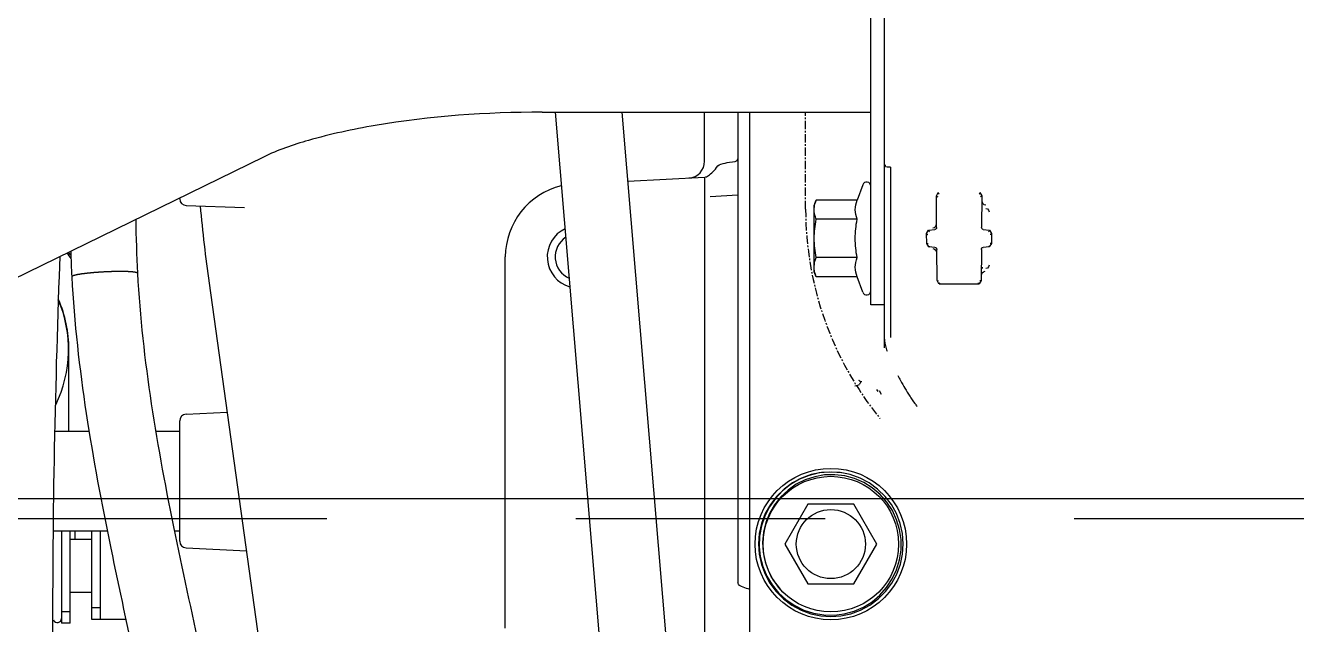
# Model space of a CAD drawing. Header units: metres. Extents: x 27859 to 32645, y 1492 to 8791.
# Drawn here: x 29818.1 to 30009.4, y 5116.4 to 5206.6 of the extents above; entities that cross this region are included whole.
import ezdxf

# ---------------------------------------------------------------- set-up
doc = ezdxf.new("R2010")
doc.units = ezdxf.units.M
doc.linetypes.add('CENTER', pattern=[2, 1.25, -0.25, 0.25, -0.25])
doc.layers.add('E-EQPT', color=190, linetype='Continuous')
doc.layers.add('E-HAT', color=253, linetype='CENTER', lineweight=15)

# ---------------------------------------------------------------- blocks, each defined once
blk = doc.blocks.new('EDG')
at = {"color": 0, "linetype": 'Continuous'}
for p, q in [((1024.59, 2339.53, 1), (1014.9, 2408.93, 1)), ((943.19, 2400.1, 1), (943.19, 2313.82, 1)), ((955.18, 2400.1, 1), (962.39, 2313.82, 1)), ((965.22, 2400.1, 1), (972.43, 2313.82, 1)), ((949.99, 2323.59, 1), (949.99, 2392.49, 1)), ((979.99, 2391.45, 1), (979.99, 2335.6, 1)), ((1042.29, 2390.12, 1), (1037.11, 2390.12, 1)), ((1040.99, 2376.82, 1), (1040.99, 2390.12, 1)), ((1042.29, 2376.82, 1), (1042.29, 2390.12, 1)), ((1045.49, 2390.72, 1), (1046.79, 2390.72, 1)), ((1045.49, 2390.72, 1), (1045.49, 2376.82, 1)), ((1046.79, 2376.82, 1), (1046.79, 2390.72, 1)), ((925.13, 2388.01, 1), (923.87, 2387.08, 1)), ((926.09, 2388.3, 1), (924.78, 2387.49, 1)), ((926.51, 2388.76, 1), (925.13, 2388.01, 1)), ((927.5, 2388.92, 1), (926.09, 2388.3, 1)), ((927.98, 2389.3, 1), (926.51, 2388.76, 1)), ((928.98, 2389.32, 1), (927.5, 2388.92, 1)), ((929.51, 2389.62, 1), (927.98, 2389.3, 1)), ((930.51, 2389.51, 1), (928.98, 2389.32, 1)), ((930.99, 2389.72, 1), (929.51, 2389.62, 1)), ((932.05, 2389.48, 1), (930.51, 2389.51, 1)), ((932.48, 2389.62, 1), (930.99, 2389.72, 1)), ((933.58, 2389.23, 1), (932.05, 2389.48, 1)), ((934.01, 2389.3, 1), (932.48, 2389.62, 1)), ((935.05, 2388.75, 1), (933.58, 2389.23, 1)), ((935.48, 2388.76, 1), (934.01, 2389.3, 1)), ((936.43, 2388.08, 1), (935.05, 2388.75, 1)), ((936.85, 2388.01, 1), (935.48, 2388.76, 1)), ((937.71, 2387.21, 1), (936.43, 2388.08, 1)), ((938.11, 2387.08, 1), (936.85, 2388.01, 1)), ((1040.99, 2388.42, 1), (1042.29, 2388.42, 1)), ((1045.49, 2389.02, 1), (1046.79, 2389.02, 1)), ((923.61, 2386.5, 1), (922.59, 2385.35, 1)), ((923.87, 2387.08, 1), (922.76, 2385.96, 1)), ((924.78, 2387.49, 1), (923.61, 2386.5, 1)), ((938.85, 2386.16, 1), (937.71, 2387.21, 1)), ((939.22, 2385.97, 1), (938.11, 2387.08, 1)), ((939.83, 2384.96, 1), (938.85, 2386.16, 1)), ((940.16, 2384.72, 1), (939.22, 2385.97, 1)), ((1042.29, 2386.12, 1), (1045.49, 2386.12, 1)), ((921.82, 2384.71, 1), (921.07, 2383.33, 1)), ((921.74, 2384.06, 1), (921.1, 2382.67, 1)), ((922.59, 2385.35, 1), (921.74, 2384.06, 1)), ((922.76, 2385.96, 1), (921.82, 2384.71, 1)), ((927.53, 2384.82, 1), (924.06, 2378.82, 1)), ((934.46, 2384.82, 1), (927.53, 2384.82, 1)), ((937.92, 2378.82, 1), (934.46, 2384.82, 1)), ((938.78, 2385.42, 1), (938.6, 2385.6, 1)), ((939.67, 2384.23, 1), (938.78, 2385.42, 1)), ((940.38, 2382.91, 1), (939.67, 2384.23, 1)), ((940.63, 2383.63, 1), (939.83, 2384.96, 1)), ((940.9, 2383.34, 1), (940.16, 2384.72, 1)), ((944.99, 2313.82, 1), (944.99, 2384.64, 1)), ((921.07, 2383.33, 1), (920.53, 2381.86, 1)), ((921.1, 2382.67, 1), (920.66, 2381.2, 1)), ((940.89, 2381.51, 1), (940.38, 2382.91, 1)), ((941.22, 2382.2, 1), (940.63, 2383.63, 1)), ((941.45, 2381.88, 1), (940.9, 2383.34, 1)), ((941.61, 2380.7, 1), (941.22, 2382.2, 1)), ((920.21, 2380.33, 1), (920.11, 2378.77, 1)), ((920.53, 2381.86, 1), (920.21, 2380.33, 1)), ((920.66, 2381.2, 1), (920.43, 2379.68, 1)), ((941.2, 2380.04, 1), (940.89, 2381.51, 1)), ((941.78, 2380.35, 1), (941.45, 2381.88, 1)), ((941.77, 2379.16, 1), (941.61, 2380.7, 1)), ((941.88, 2378.79, 1), (941.78, 2380.35, 1)), ((920.11, 2378.77, 1), (920.23, 2377.22, 1)), ((920.43, 2379.68, 1), (920.43, 2378.15, 1)), ((924.06, 2378.82, 1), (927.53, 2372.82, 1)), ((934.46, 2372.82, 1), (937.92, 2378.82, 1)), ((941.15, 2377.05, 1), (941.28, 2378.55, 1)), ((941.28, 2378.55, 1), (941.2, 2380.04, 1)), ((941.72, 2377.61, 1), (941.77, 2379.16, 1)), ((941.76, 2377.23, 1), (941.88, 2378.79, 1)), ((1028.05, 2379.37, 1), (1018.96, 2379.85, 1)), ((1028.99, 2378.38, 1), (1028.99, 2360.27, 1)), ((920.23, 2377.22, 1), (920.57, 2375.7, 1)), ((920.43, 2378.15, 1), (920.65, 2376.63, 1)), ((920.65, 2376.63, 1), (921.09, 2375.16, 1)), ((940.8, 2375.59, 1), (941.15, 2377.05, 1)), ((941.42, 2375.7, 1), (941.76, 2377.23, 1)), ((941.44, 2376.08, 1), (941.72, 2377.61, 1)), ((1029.81, 2376.82, 1), (1028.99, 2376.82, 1)), ((1048.06, 2376.82, 1), (1039.91, 2376.82, 1)), ((1042.29, 2378.12, 1), (1045.49, 2378.12, 1)), ((1044.74, 2378.12, 1), (1044.74, 2376.88, 1)), ((1044.74, 2376.88, 1), (1045.49, 2376.88, 1)), ((920.57, 2375.7, 1), (921.12, 2374.24, 1)), ((921.09, 2375.16, 1), (921.73, 2373.78, 1)), ((940.24, 2374.2, 1), (940.8, 2375.59, 1)), ((940.24, 2373.22, 1), (940.94, 2374.61, 1)), ((940.86, 2374.24, 1), (941.42, 2375.7, 1)), ((940.94, 2374.61, 1), (941.44, 2376.08, 1)), ((921.12, 2374.24, 1), (921.88, 2372.88, 1)), ((921.73, 2373.78, 1), (922.57, 2372.5, 1)), ((921.88, 2372.88, 1), (922.83, 2371.64, 1)), ((927.53, 2372.82, 1), (934.46, 2372.82, 1)), ((938.54, 2371.72, 1), (939.48, 2372.89, 1)), ((939.15, 2371.64, 1), (940.1, 2372.88, 1)), ((939.34, 2371.94, 1), (940.24, 2373.22, 1)), ((939.48, 2372.89, 1), (940.24, 2374.2, 1)), ((940.1, 2372.88, 1), (940.86, 2374.24, 1)), ((922.57, 2372.5, 1), (923.58, 2371.35, 1)), ((922.83, 2371.64, 1), (923.95, 2370.55, 1)), ((923.58, 2371.35, 1), (924.75, 2370.37, 1)), ((936.2, 2369.82, 1), (937.44, 2370.69, 1)), ((937.05, 2369.84, 1), (938.27, 2370.81, 1)), ((937.44, 2370.69, 1), (938.54, 2371.72, 1)), ((938.04, 2370.54, 1), (939.15, 2371.64, 1)), ((938.27, 2370.81, 1), (939.34, 2371.94, 1)), ((923.95, 2370.55, 1), (925.21, 2369.62, 1)), ((924.75, 2370.37, 1), (926.04, 2369.57, 1)), ((925.21, 2369.62, 1), (926.6, 2368.89, 1)), ((926.04, 2369.57, 1), (927.44, 2368.96, 1)), ((926.6, 2368.89, 1), (928.07, 2368.37, 1)), ((927.44, 2368.96, 1), (928.9, 2368.56, 1)), ((933.42, 2368.68, 1), (934.85, 2369.15, 1)), ((933.93, 2368.37, 1), (935.4, 2368.89, 1)), ((934.25, 2368.48, 1), (935.7, 2369.06, 1)), ((934.85, 2369.15, 1), (936.2, 2369.82, 1)), ((935.4, 2368.89, 1), (936.78, 2369.62, 1)), ((935.7, 2369.06, 1), (937.05, 2369.84, 1)), ((936.78, 2369.62, 1), (938.04, 2370.54, 1)), ((928.07, 2368.37, 1), (929.61, 2368.06, 1)), ((928.9, 2368.56, 1), (930.41, 2368.38, 1)), ((929.37, 2368.11, 1), (930.85, 2367.98, 1)), ((929.61, 2368.06, 1), (931.17, 2367.98, 1)), ((930.41, 2368.38, 1), (931.93, 2368.42, 1)), ((930.85, 2367.98, 1), (932.4, 2368.06, 1)), ((931.17, 2367.98, 1), (932.73, 2368.12, 1)), ((931.93, 2368.42, 1), (933.42, 2368.68, 1)), ((932.4, 2368.06, 1), (933.93, 2368.37, 1)), ((932.73, 2368.12, 1), (934.25, 2368.48, 1)), ((1032.62, 2361.82, 1), (1028.99, 2361.82, 1)), ((1047.83, 2361.82, 1), (1042.65, 2361.82, 1)), ((1045.69, 2361.82, 1), (1045.69, 2349.52, 1)), ((1028.05, 2359.27, 1), (1021.88, 2358.95, 1)), ((923.71, 2355.72, 1), (923.41, 2356.24, 1)), ((926.41, 2354.29, 1), (926.42, 2354.31, 1)), ((926.41, 2354.28, 1), (926.41, 2354.29, 1)), ((926.42, 2354.31, 1), (926.43, 2354.34, 1)), ((926.43, 2354.34, 1), (926.45, 2354.38, 1)), ((926.45, 2354.38, 1), (926.47, 2354.43, 1)), ((926.47, 2354.43, 1), (926.51, 2354.51, 1)), ((926.51, 2354.51, 1), (926.58, 2354.6, 1)), ((926.58, 2354.6, 1), (926.62, 2354.65, 1)), ((926.62, 2354.65, 1), (926.65, 2354.68, 1)), ((926.65, 2354.68, 1), (926.67, 2354.71, 1)), ((926.67, 2354.71, 1), (926.69, 2354.72, 1)), ((926.69, 2354.72, 1), (926.7, 2354.74, 1)), ((1016.4, 2320.57, 1), (1084.4, 2353.8, 1)), ((921.99, 2347.33, 1), (921.99, 2347.74, 1)), ((922.99, 2240.37, 1), (922.99, 2349.26, 1)), ((921.99, 2323.29, 1), (921.99, 2347.33, 1)), ((922.99, 2321.69, 1), (922.99, 2347.33, 1)), ((922.99, 2342.82, 1), (924.99, 2342.82, 1)), ((924.99, 2342.82, 1), (924.99, 2246.82, 1)), ((926.19, 2340.92, 1), (927.04, 2338.6, 1)), ((908.27, 2338.25, 1), (908.2, 2338, 1)), ((908.34, 2334.46, 1), (908.37, 2339.15, 1)), ((908.38, 2339.15, 1), (908.67, 2339.64, 1)), ((908.38, 2339.15, 1), (908.38, 2339.15, 1)), ((908.67, 2339.64, 1), (908.68, 2339.64, 1)), ((914.71, 2339.64, 1), (908.68, 2339.64, 1)), ((914.71, 2339.64, 1), (914.71, 2339.64, 1)), ((914.72, 2339.64, 1), (915.01, 2339.15, 1)), ((915.01, 2339.15, 1), (915.05, 2334.46, 1)), ((915.01, 2339.15, 1), (915.01, 2339.15, 1)), ((927.04, 2338.6, 1), (933.21, 2338.6, 1)), ((933.21, 2338.6, 1), (933.49, 2337.82, 1)), ((1047.07, 2335.55, 1), (1047.17, 2338.52, 1)), ((907.17, 2336.85, 1), (907.24, 2337.1, 1)), ((907.24, 2337.1, 1), (907.42, 2337.28, 1)), ((907.42, 2337.28, 1), (907.67, 2337.35, 1)), ((908.02, 2337.82, 1), (907.77, 2337.75, 1)), ((908.2, 2338, 1), (908.02, 2337.82, 1)), ((908.17, 2337.35, 1), (908.17, 2337.12, 1)), ((933.49, 2337.82, 1), (933.49, 2327.82, 1)), ((908.3, 2334.32, 1), (908.25, 2334.25, 1)), ((908.33, 2334.4, 1), (908.3, 2334.32, 1)), ((908.34, 2334.46, 1), (908.33, 2334.4, 1)), ((915.06, 2334.4, 1), (915.05, 2334.46, 1)), ((915.09, 2334.32, 1), (915.06, 2334.4, 1)), ((915.14, 2334.25, 1), (915.09, 2334.32, 1)), ((915.21, 2334.6, 1), (915.14, 2334.85, 1)), ((915.38, 2334.42, 1), (915.21, 2334.6, 1)), ((915.63, 2334.35, 1), (915.38, 2334.42, 1)), ((927.04, 2335.71, 1), (933.21, 2335.71, 1)), ((906.82, 2332.09, 1), (906.83, 2333.56, 1)), ((906.83, 2333.57, 1), (907.14, 2334.08, 1)), ((906.83, 2333.57, 1), (906.83, 2333.57, 1)), ((907.14, 2334.08, 1), (908.06, 2334.16, 1)), ((907.14, 2334.08, 1), (907.14, 2334.08, 1)), ((908.1, 2334.17, 1), (908.06, 2334.16, 1)), ((908.18, 2334.2, 1), (908.1, 2334.17, 1)), ((908.25, 2334.25, 1), (908.18, 2334.2, 1)), ((915.21, 2334.2, 1), (915.14, 2334.25, 1)), ((915.28, 2334.17, 1), (915.21, 2334.2, 1)), ((915.33, 2334.16, 1), (915.28, 2334.17, 1)), ((915.33, 2334.16, 1), (916.24, 2334.08, 1)), ((916.24, 2334.08, 1), (916.24, 2334.08, 1)), ((916.25, 2334.08, 1), (916.55, 2333.57, 1)), ((916.55, 2333.57, 1), (916.55, 2333.57, 1)), ((916.56, 2333.56, 1), (916.57, 2332.09, 1)), ((906.82, 2332.09, 1), (906.82, 2332.09, 1)), ((907.11, 2331.56, 1), (906.82, 2332.08, 1)), ((907.12, 2331.55, 1), (907.11, 2331.56, 1)), ((908.04, 2331.47, 1), (907.12, 2331.55, 1)), ((908.04, 2331.47, 1), (908.08, 2331.46, 1)), ((908.08, 2331.46, 1), (908.16, 2331.43, 1)), ((908.16, 2331.43, 1), (908.23, 2331.38, 1)), ((908.23, 2331.38, 1), (908.28, 2331.31, 1)), ((908.27, 2326.42, 1), (908.31, 2331.17, 1)), ((908.28, 2331.31, 1), (908.31, 2331.22, 1)), ((908.31, 2331.22, 1), (908.31, 2331.17, 1)), ((915.08, 2331.22, 1), (915.11, 2331.31, 1)), ((915.08, 2331.17, 1), (915.08, 2331.22, 1)), ((915.08, 2331.17, 1), (915.11, 2326.42, 1)), ((915.11, 2331.31, 1), (915.16, 2331.38, 1)), ((915.16, 2331.38, 1), (915.23, 2331.43, 1)), ((915.18, 2330.77, 1), (915.24, 2331.02, 1)), ((915.23, 2331.43, 1), (915.31, 2331.46, 1)), ((915.24, 2331.02, 1), (915.42, 2331.2, 1)), ((915.31, 2331.46, 1), (915.35, 2331.47, 1)), ((916.27, 2331.55, 1), (915.35, 2331.47, 1)), ((915.42, 2331.2, 1), (915.66, 2331.27, 1)), ((916.57, 2332.08, 1), (916.27, 2331.56, 1)), ((916.27, 2331.55, 1), (916.27, 2331.56, 1)), ((916.57, 2332.09, 1), (916.57, 2332.09, 1)), ((907.25, 2328.57, 1), (907.18, 2328.82, 1)), ((927.04, 2329.94, 1), (933.21, 2329.94, 1)), ((907.43, 2328.38, 1), (907.25, 2328.57, 1)), ((907.68, 2328.32, 1), (907.43, 2328.38, 1)), ((907.68, 2327.81, 1), (907.93, 2327.75, 1)), ((907.93, 2327.75, 1), (908.12, 2327.56, 1)), ((908.12, 2327.56, 1), (908.18, 2327.31, 1)), ((926.19, 2324.73, 1), (927.04, 2327.05, 1)), ((927.04, 2327.05, 1), (933.21, 2327.05, 1)), ((933.21, 2327.05, 1), (933.49, 2327.82, 1)), ((1028.03, 2327.86, 1), (1019.24, 2328.17, 1)), ((1028.99, 2326.86, 1), (1028.99, 2326.72, 1)), ((908.27, 2326.41, 1), (908.27, 2326.42, 1)), ((908.56, 2325.91, 1), (908.27, 2326.41, 1)), ((915.11, 2326.41, 1), (914.82, 2325.91, 1)), ((915.11, 2326.41, 1), (915.11, 2326.42, 1)), ((944.99, 2326.32, 1), (949.18, 2326.54, 1)), ((921.99, 2322.1, 1), (921.99, 2323.29, 1)), ((961.53, 2324.19, 1), (949.99, 2323.59, 1)), ((949.99, 2321.21, 1), (949.99, 2313.82, 1)), ((974.44, 2313.82, 1), (924.99, 2313.82, 1))]:
    blk.add_line(p, q, dxfattribs=at)
at = {"color": 0, "linetype": 'CENTER'}
blk.add_line((934.79, 2328.39, 1), (934.79, 2313.82, 1), dxfattribs=at)
at = {"color": 6, "linetype": 'CENTER', "ltscale": 150, "elevation": 1}
blk.add_lwpolyline([(2094.36, 2374.99), (-482.5, 2374.99)], dxfattribs=at)
at = {"color": 8, "linetype": 'CENTER', "ltscale": 400, "elevation": 1}
blk.add_lwpolyline([(-835.76, 2371.99), (2437.77, 2371.99)], dxfattribs=at)
at = {"color": 0, "linetype": 'Continuous'}
for radius in [11.4, 10.2, 5.2]:
    blk.add_circle((930.99, 2378.82, 1), radius, dxfattribs=at)
for centre, radius, start, end in [((1047.41, 2390.01, 1), 0.619, 20, 180), ((1027.99, 2378.38, 1), 1, 359.9969, 86.9998), ((1027.99, 2360.27, 1), 1, 273.0002, 0.0031), ((891.45, 2338.52, 1), 33.01, 35.4631, 36.3735), ((891.19, 2338.33, 1), 33.34, 33.0876, 35.4637), ((1064.74, 2349.52, 1), 19, 153.9834, 203.1993), ((891.58, 2338.58, 1), 32.87, 28.349, 33.1043), ((884.79, 2328.39, 1), 47.8, 34.6121, 35.0693), ((892.97, 2339.34, 1), 31.29, 26.8406, 28.3347), ((916.34, 2347.35, 1), 6.65, 14.209, 21.4013), ((916.25, 2347.32, 1), 6.74, 0.0395, 14.21), ((1064.74, 2349.52, 1), 19.05, 180, 203.2831), ((925.61, 2340.71, 1), 0.619, 20, 180), ((968.99, 2335.6, 1), 4.69, 295.0265, 74.3416), ((968.99, 2335.6, 1), 3.5, 302.6167, 66.6125), ((776.99, 2304.95, 1), 250, 5.2751, 7.9501), ((829.98, 2327.31, 1), 215.56, 1.9748, 2.9973), ((836.88, 2327.63, 1), 198.75, 0.6697, 3.0095), ((968.99, 2335.6, 1), 11, 283.5478, 0), ((1064.74, 2349.52, 1), 23.75, 215.1306, 217.7134), ((1064.74, 2349.52, 1), 24, 216.0137, 217.5905), ((1027.99, 2326.86, 1), 1, 359.9962, 87.9998), ((925.61, 2324.94, 1), 0.619, 180, 340), ((952.49, 2321.21, 1), 2.5, 93, 180)]:
    blk.add_arc(centre, radius, start, end, dxfattribs=at)
at = {"color": 0, "linetype": 'CENTER'}
blk.add_arc((884.79, 2328.39, 1), 50, 0, 39.0815, dxfattribs=at)
at = {"color": 0, "linetype": 'Continuous'}
for points, knots in [([(1035.35, 2338.07, 1), (1034.67, 2351.13, 1), (1030.21, 2376.87, 1), (1024.03, 2403.02, 1), (1021.68, 2416.02, 1)], [0, 0, 0, 0, 0.509054, 1, 1, 1, 1]), ([(1045.24, 2338.58, 1), (1044.51, 2352.44, 1), (1039.96, 2378.48, 1), (1034.01, 2403.86, 1), (1031.77, 2415.89, 1)], [0, 0, 0, 0, 0.521822, 1, 1, 1, 1]), ([(943.19, 2385.65, 1), (943.53, 2385.56, 1), (944.1, 2385.34, 1), (944.99, 2384.99, 1), (944.99, 2384.64, 1)], [0, 0, 0, 0, 0.497453, 1, 1, 1, 1]), ([(926.53, 2354.38, 1), (926.54, 2354.36, 1), (926.58, 2354.33, 1), (926.62, 2354.29, 1), (926.64, 2354.28, 1)], [0, 0, 0, 0, 0.458745, 1, 1, 1, 1]), ([(926.64, 2354.28, 1), (926.66, 2354.26, 1), (926.71, 2354.23, 1), (926.76, 2354.2, 1), (926.79, 2354.19, 1)], [0, 0, 0, 0, 0.469091, 1, 1, 1, 1]), ([(927.36, 2354.99, 1), (927.25, 2354.98, 1), (927.02, 2354.93, 1), (926.79, 2354.85, 1), (926.67, 2354.79, 1)], [0, 0, 0, 0, 0.454484, 1, 1, 1, 1]), ([(908.4, 2339.17, 1), (908.41, 2339.18, 1), (908.47, 2339.19, 1), (908.53, 2339.18, 1), (908.57, 2339.17, 1)], [0, 0, 0, 0, 0.19306, 1, 1, 1, 1]), ([(908.68, 2339.64, 1), (908.68, 2339.64, 1), (908.69, 2339.64, 1), (908.7, 2339.63, 1), (908.7, 2339.63, 1)], [0, 0, 0, 0, 0.670878, 1, 1, 1, 1]), ([(908.7, 2339.63, 1), (908.71, 2339.62, 1), (908.74, 2339.59, 1), (908.76, 2339.55, 1), (908.78, 2339.52, 1)], [0, 0, 0, 0, 0.196149, 1, 1, 1, 1]), ([(914.68, 2339.63, 1), (914.68, 2339.62, 1), (914.65, 2339.59, 1), (914.62, 2339.55, 1), (914.6, 2339.52, 1)], [0, 0, 0, 0, 0.196149, 1, 1, 1, 1]), ([(914.71, 2339.64, 1), (914.7, 2339.64, 1), (914.69, 2339.64, 1), (914.69, 2339.63, 1), (914.68, 2339.63, 1)], [0, 0, 0, 0, 0.670878, 1, 1, 1, 1]), ([(914.99, 2339.17, 1), (914.98, 2339.18, 1), (914.92, 2339.19, 1), (914.86, 2339.18, 1), (914.81, 2339.17, 1)], [0, 0, 0, 0, 0.19306, 1, 1, 1, 1]), ([(927.04, 2338.6, 1), (927.2, 2338.14, 1), (927.43, 2337.15, 1), (927.2, 2336.17, 1), (927.04, 2335.71, 1)], [0, 0, 0, 0, 0.5, 1, 1, 1, 1]), ([(933.21, 2338.6, 1), (933.25, 2338.48, 1), (933.41, 2338.01, 1), (933.49, 2337.52, 1), (933.49, 2337.15, 1)], [0, 0, 0, 0, 0.255696, 1, 1, 1, 1]), ([(1035.35, 2338.07, 1), (1035.36, 2338.06, 1), (1035.37, 2338.05, 1), (1035.39, 2338.03, 1), (1035.4, 2338.02, 1), (1035.41, 2338.01, 1), (1035.42, 2338, 1), (1035.43, 2338, 1), (1035.44, 2337.99, 1), (1035.44, 2337.99, 1), (1035.44, 2337.99, 1), (1035.44, 2337.98, 1), (1035.45, 2337.98, 1), (1035.45, 2337.98, 1), (1035.45, 2337.98, 1), (1035.45, 2337.98, 1), (1035.45, 2337.98, 1), (1035.46, 2337.98, 1), (1035.47, 2337.98, 1), (1035.48, 2337.97, 1), (1035.49, 2337.97, 1), (1035.5, 2337.97, 1), (1035.53, 2337.96, 1), (1035.55, 2337.95, 1), (1035.59, 2337.94, 1), (1035.63, 2337.94, 1), (1035.66, 2337.93, 1), (1035.68, 2337.92, 1), (1035.69, 2337.92, 1), (1035.71, 2337.91, 1), (1035.71, 2337.91, 1), (1035.72, 2337.91, 1), (1035.73, 2337.91, 1), (1035.73, 2337.91, 1), (1035.73, 2337.91, 1), (1035.74, 2337.91, 1), (1035.74, 2337.91, 1), (1035.75, 2337.91, 1), (1035.76, 2337.9, 1), (1035.77, 2337.9, 1), (1035.79, 2337.9, 1), (1035.82, 2337.9, 1), (1035.86, 2337.89, 1), (1035.9, 2337.89, 1), (1035.96, 2337.88, 1), (1036.02, 2337.87, 1), (1036.07, 2337.87, 1), (1036.1, 2337.86, 1), (1036.13, 2337.86, 1), (1036.15, 2337.86, 1), (1036.16, 2337.86, 1), (1036.17, 2337.85, 1), (1036.18, 2337.85, 1), (1036.19, 2337.85, 1), (1036.19, 2337.85, 1), (1036.19, 2337.85, 1), (1036.2, 2337.85, 1), (1036.21, 2337.85, 1), (1036.23, 2337.85, 1), (1036.25, 2337.85, 1), (1036.27, 2337.85, 1), (1036.31, 2337.84, 1), (1036.36, 2337.84, 1), (1036.42, 2337.84, 1), (1036.5, 2337.83, 1), (1036.58, 2337.83, 1), (1036.65, 2337.82, 1), (1036.7, 2337.82, 1), (1036.74, 2337.82, 1), (1036.77, 2337.82, 1), (1036.79, 2337.81, 1), (1036.8, 2337.81, 1), (1036.81, 2337.81, 1), (1036.83, 2337.81, 1), (1036.84, 2337.81, 1), (1036.87, 2337.81, 1), (1036.91, 2337.81, 1), (1036.95, 2337.81, 1), (1037.02, 2337.81, 1), (1037.1, 2337.81, 1), (1037.19, 2337.8, 1), (1037.28, 2337.8, 1), (1037.36, 2337.8, 1), (1037.42, 2337.8, 1), (1037.47, 2337.8, 1), (1037.51, 2337.8, 1), (1037.54, 2337.79, 1), (1037.55, 2337.79, 1), (1037.56, 2337.79, 1), (1037.58, 2337.79, 1), (1037.59, 2337.79, 1), (1037.63, 2337.79, 1), (1037.67, 2337.79, 1), (1037.72, 2337.79, 1), (1037.79, 2337.79, 1), (1037.88, 2337.79, 1), (1037.99, 2337.79, 1), (1038.1, 2337.79, 1), (1038.18, 2337.79, 1), (1038.26, 2337.8, 1), (1038.31, 2337.8, 1), (1038.35, 2337.8, 1), (1038.38, 2337.8, 1), (1038.4, 2337.8, 1), (1038.42, 2337.8, 1), (1038.43, 2337.8, 1), (1038.45, 2337.8, 1), (1038.48, 2337.8, 1), (1038.53, 2337.8, 1), (1038.59, 2337.8, 1), (1038.67, 2337.8, 1), (1038.76, 2337.8, 1), (1038.88, 2337.81, 1), (1038.99, 2337.81, 1), (1039.11, 2337.81, 1), (1039.2, 2337.81, 1), (1039.27, 2337.82, 1), (1039.31, 2337.82, 1), (1039.34, 2337.82, 1), (1039.37, 2337.82, 1), (1039.41, 2337.82, 1), (1039.48, 2337.82, 1), (1039.58, 2337.83, 1), (1039.71, 2337.83, 1), (1039.83, 2337.84, 1), (1039.95, 2337.84, 1), (1040.07, 2337.85, 1), (1040.17, 2337.85, 1), (1040.26, 2337.86, 1), (1040.32, 2337.86, 1), (1040.38, 2337.86, 1), (1040.46, 2337.87, 1), (1040.6, 2337.88, 1), (1040.76, 2337.89, 1), (1040.92, 2337.9, 1), (1041.04, 2337.9, 1), (1041.14, 2337.91, 1), (1041.21, 2337.91, 1), (1041.25, 2337.92, 1), (1041.28, 2337.92, 1), (1041.31, 2337.92, 1), (1041.34, 2337.92, 1), (1041.41, 2337.93, 1), (1041.55, 2337.94, 1), (1041.7, 2337.95, 1), (1041.85, 2337.96, 1), (1041.95, 2337.97, 1), (1042.03, 2337.98, 1), (1042.08, 2337.98, 1), (1042.13, 2337.99, 1), (1042.17, 2337.99, 1), (1042.18, 2337.99, 1), (1042.2, 2337.99, 1), (1042.21, 2337.99, 1), (1042.23, 2338, 1), (1042.26, 2338, 1), (1042.31, 2338, 1), (1042.36, 2338.01, 1), (1042.43, 2338.02, 1), (1042.52, 2338.03, 1), (1042.62, 2338.04, 1), (1042.73, 2338.05, 1), (1042.82, 2338.06, 1), (1042.89, 2338.06, 1), (1042.94, 2338.07, 1), (1042.99, 2338.07, 1), (1043.02, 2338.08, 1), (1043.04, 2338.08, 1), (1043.05, 2338.08, 1), (1043.06, 2338.08, 1), (1043.08, 2338.08, 1), (1043.1, 2338.09, 1), (1043.14, 2338.09, 1), (1043.19, 2338.1, 1), (1043.25, 2338.11, 1), (1043.33, 2338.12, 1), (1043.43, 2338.13, 1), (1043.52, 2338.14, 1), (1043.6, 2338.15, 1), (1043.66, 2338.16, 1), (1043.7, 2338.16, 1), (1043.73, 2338.17, 1), (1043.76, 2338.17, 1), (1043.78, 2338.17, 1), (1043.79, 2338.18, 1), (1043.8, 2338.18, 1), (1043.81, 2338.18, 1), (1043.81, 2338.18, 1), (1043.82, 2338.18, 1), (1043.83, 2338.18, 1), (1043.84, 2338.18, 1), (1043.86, 2338.19, 1), (1043.89, 2338.19, 1), (1043.92, 2338.2, 1), (1043.97, 2338.21, 1), (1044.03, 2338.22, 1), (1044.11, 2338.23, 1), (1044.19, 2338.24, 1), (1044.25, 2338.25, 1), (1044.3, 2338.26, 1), (1044.33, 2338.27, 1), (1044.36, 2338.27, 1), (1044.38, 2338.27, 1), (1044.39, 2338.28, 1), (1044.4, 2338.28, 1), (1044.41, 2338.28, 1), (1044.41, 2338.28, 1), (1044.42, 2338.28, 1), (1044.42, 2338.28, 1), (1044.43, 2338.28, 1), (1044.44, 2338.29, 1), (1044.46, 2338.29, 1), (1044.48, 2338.29, 1), (1044.5, 2338.3, 1), (1044.54, 2338.31, 1), (1044.58, 2338.32, 1), (1044.64, 2338.33, 1), (1044.7, 2338.35, 1), (1044.74, 2338.36, 1), (1044.78, 2338.36, 1), (1044.8, 2338.37, 1), (1044.82, 2338.37, 1), (1044.84, 2338.38, 1), (1044.85, 2338.38, 1), (1044.86, 2338.38, 1), (1044.86, 2338.38, 1), (1044.87, 2338.38, 1), (1044.87, 2338.39, 1), (1044.87, 2338.39, 1), (1044.88, 2338.39, 1), (1044.88, 2338.39, 1), (1044.89, 2338.39, 1), (1044.9, 2338.4, 1), (1044.92, 2338.4, 1), (1044.94, 2338.41, 1), (1044.97, 2338.42, 1), (1045, 2338.44, 1), (1045.04, 2338.45, 1), (1045.07, 2338.46, 1), (1045.09, 2338.47, 1), (1045.11, 2338.47, 1), (1045.12, 2338.48, 1), (1045.13, 2338.48, 1), (1045.13, 2338.48, 1), (1045.14, 2338.48, 1), (1045.14, 2338.49, 1), (1045.14, 2338.49, 1), (1045.14, 2338.49, 1), (1045.15, 2338.49, 1), (1045.15, 2338.49, 1), (1045.15, 2338.49, 1), (1045.15, 2338.5, 1), (1045.16, 2338.5, 1), (1045.16, 2338.5, 1), (1045.17, 2338.51, 1), (1045.18, 2338.52, 1), (1045.19, 2338.53, 1), (1045.2, 2338.55, 1), (1045.22, 2338.56, 1), (1045.23, 2338.58, 1), (1045.24, 2338.58, 1)], [0, 0, 0, 0, 0.015625, 0.023438, 0.03125, 0.039062, 0.046875, 0.050781, 0.054688, 0.056641, 0.058594, 0.060547, 0.061523, 0.062012, 0.0625, 0.062988, 0.063477, 0.064453, 0.066406, 0.068359, 0.070312, 0.074219, 0.078125, 0.085938, 0.09375, 0.101562, 0.109375, 0.113281, 0.117188, 0.119141, 0.121094, 0.123047, 0.124023, 0.124512, 0.125, 0.125488, 0.125977, 0.126953, 0.128906, 0.130859, 0.132812, 0.136719, 0.140625, 0.148438, 0.15625, 0.164062, 0.171875, 0.175781, 0.179688, 0.181641, 0.183594, 0.185547, 0.186523, 0.187012, 0.1875, 0.187988, 0.188477, 0.189453, 0.191406, 0.193359, 0.195312, 0.199219, 0.203125, 0.210938, 0.21875, 0.226562, 0.234375, 0.238281, 0.242188, 0.246094, 0.248047, 0.249023, 0.25, 0.250977, 0.251953, 0.253906, 0.257812, 0.261719, 0.265625, 0.273438, 0.28125, 0.289062, 0.296875, 0.300781, 0.304688, 0.308594, 0.310547, 0.311523, 0.3125, 0.313477, 0.314453, 0.316406, 0.320312, 0.324219, 0.328125, 0.335938, 0.34375, 0.351562, 0.359375, 0.363281, 0.367188, 0.371094, 0.373047, 0.374023, 0.375, 0.375977, 0.376953, 0.378906, 0.382812, 0.386719, 0.390625, 0.398438, 0.40625, 0.414062, 0.421875, 0.429688, 0.433594, 0.435547, 0.4375, 0.439453, 0.441406, 0.445312, 0.453125, 0.460938, 0.46875, 0.476562, 0.484375, 0.492188, 0.496094, 0.5, 0.503906, 0.507812, 0.515625, 0.53125, 0.539062, 0.546875, 0.554688, 0.558594, 0.560547, 0.5625, 0.564453, 0.566406, 0.570312, 0.578125, 0.59375, 0.601562, 0.609375, 0.613281, 0.617188, 0.621094, 0.623047, 0.624023, 0.625, 0.625977, 0.626953, 0.628906, 0.632812, 0.636719, 0.640625, 0.648438, 0.65625, 0.664062, 0.671875, 0.675781, 0.679688, 0.683594, 0.685547, 0.686523, 0.6875, 0.688477, 0.689453, 0.691406, 0.695312, 0.699219, 0.703125, 0.710938, 0.71875, 0.726562, 0.734375, 0.738281, 0.742188, 0.744141, 0.746094, 0.748047, 0.749023, 0.749512, 0.75, 0.750488, 0.750977, 0.751953, 0.753906, 0.755859, 0.757812, 0.761719, 0.765625, 0.773438, 0.78125, 0.789062, 0.796875, 0.800781, 0.804688, 0.806641, 0.808594, 0.810547, 0.811523, 0.812012, 0.8125, 0.812988, 0.813477, 0.814453, 0.816406, 0.818359, 0.820312, 0.824219, 0.828125, 0.835938, 0.84375, 0.851562, 0.859375, 0.863281, 0.867188, 0.869141, 0.871094, 0.873047, 0.874023, 0.874512, 0.875, 0.875488, 0.875977, 0.876953, 0.878906, 0.880859, 0.882812, 0.886719, 0.890625, 0.898438, 0.90625, 0.914062, 0.921875, 0.925781, 0.929688, 0.931641, 0.933594, 0.935547, 0.936523, 0.937012, 0.9375, 0.937988, 0.938477, 0.939453, 0.941406, 0.943359, 0.945312, 0.949219, 0.953125, 0.960938, 0.96875, 0.976562, 0.984375, 1, 1, 1, 1]), ([(933.49, 2337.15, 1), (933.49, 2337.03, 1), (933.47, 2336.54, 1), (933.34, 2336.06, 1), (933.21, 2335.71, 1)], [0, 0, 0, 0, 0.246324, 1, 1, 1, 1]), ([(906.86, 2333.59, 1), (906.87, 2333.59, 1), (906.92, 2333.6, 1), (906.98, 2333.6, 1), (907.03, 2333.59, 1)], [0, 0, 0, 0, 0.192948, 1, 1, 1, 1]), ([(907.14, 2334.08, 1), (907.15, 2334.08, 1), (907.16, 2334.08, 1), (907.17, 2334.07, 1), (907.17, 2334.07, 1)], [0, 0, 0, 0, 0.675173, 1, 1, 1, 1]), ([(907.17, 2334.07, 1), (907.18, 2334.06, 1), (907.21, 2334.04, 1), (907.24, 2334, 1), (907.26, 2333.97, 1)], [0, 0, 0, 0, 0.195737, 1, 1, 1, 1]), ([(916.22, 2334.07, 1), (916.21, 2334.06, 1), (916.18, 2334.04, 1), (916.15, 2334, 1), (916.13, 2333.97, 1)], [0, 0, 0, 0, 0.195737, 1, 1, 1, 1]), ([(916.24, 2334.08, 1), (916.24, 2334.08, 1), (916.23, 2334.08, 1), (916.22, 2334.07, 1), (916.22, 2334.07, 1)], [0, 0, 0, 0, 0.675173, 1, 1, 1, 1]), ([(916.53, 2333.59, 1), (916.52, 2333.59, 1), (916.46, 2333.6, 1), (916.4, 2333.6, 1), (916.36, 2333.59, 1)], [0, 0, 0, 0, 0.192948, 1, 1, 1, 1]), ([(906.83, 2332.12, 1), (906.85, 2332.15, 1), (906.91, 2332.19, 1), (906.98, 2332.21, 1), (907.02, 2332.22, 1)], [0, 0, 0, 0, 0.438229, 1, 1, 1, 1]), ([(907.11, 2331.58, 1), (907.12, 2331.62, 1), (907.16, 2331.71, 1), (907.21, 2331.78, 1), (907.24, 2331.82, 1)], [0, 0, 0, 0, 0.448496, 1, 1, 1, 1]), ([(916.27, 2331.58, 1), (916.26, 2331.62, 1), (916.22, 2331.71, 1), (916.18, 2331.78, 1), (916.15, 2331.82, 1)], [0, 0, 0, 0, 0.448496, 1, 1, 1, 1]), ([(916.55, 2332.12, 1), (916.53, 2332.15, 1), (916.47, 2332.19, 1), (916.41, 2332.21, 1), (916.37, 2332.22, 1)], [0, 0, 0, 0, 0.438229, 1, 1, 1, 1]), ([(927.04, 2329.94, 1), (927.2, 2329.48, 1), (927.43, 2328.49, 1), (927.2, 2327.51, 1), (927.04, 2327.05, 1)], [0, 0, 0, 0, 0.5, 1, 1, 1, 1]), ([(933.21, 2329.94, 1), (933.25, 2329.82, 1), (933.41, 2329.35, 1), (933.49, 2328.86, 1), (933.49, 2328.49, 1)], [0, 0, 0, 0, 0.255696, 1, 1, 1, 1]), ([(933.49, 2328.49, 1), (933.49, 2328.37, 1), (933.47, 2327.88, 1), (933.34, 2327.4, 1), (933.21, 2327.05, 1)], [0, 0, 0, 0, 0.246324, 1, 1, 1, 1]), ([(908.29, 2326.45, 1), (908.31, 2326.47, 1), (908.37, 2326.51, 1), (908.44, 2326.53, 1), (908.47, 2326.54, 1)], [0, 0, 0, 0, 0.438553, 1, 1, 1, 1]), ([(908.56, 2325.93, 1), (908.56, 2325.97, 1), (908.61, 2326.06, 1), (908.65, 2326.14, 1), (908.68, 2326.18, 1)], [0, 0, 0, 0, 0.443333, 1, 1, 1, 1]), ([(914.83, 2325.93, 1), (914.82, 2325.97, 1), (914.78, 2326.06, 1), (914.74, 2326.14, 1), (914.71, 2326.18, 1)], [0, 0, 0, 0, 0.443333, 1, 1, 1, 1]), ([(915.1, 2326.45, 1), (915.08, 2326.47, 1), (915.02, 2326.51, 1), (914.95, 2326.53, 1), (914.91, 2326.54, 1)], [0, 0, 0, 0, 0.438553, 1, 1, 1, 1]), ([(949.1, 2323.11, 1), (948.84, 2322.88, 1), (948.33, 2322.41, 1), (947.9, 2321.69, 1), (947.54, 2321.62, 1)], [0, 0, 0, 0, 0.482519, 1, 1, 1, 1]), ([(949.87, 2323.58, 1), (949.82, 2323.58, 1), (949.53, 2323.48, 1), (949.29, 2323.28, 1), (949.1, 2323.11, 1)], [0, 0, 0, 0, 0.159636, 1, 1, 1, 1]), ([(922.86, 2321.89, 1), (922.86, 2321.87, 1), (922.82, 2321.82, 1), (922.77, 2321.79, 1), (922.74, 2321.77, 1)], [0, 0, 0, 0, 0.359527, 1, 1, 1, 1]), ([(947.54, 2321.62, 1), (947.1, 2321.54, 1), (946.41, 2321.28, 1), (944.99, 2321.27, 1), (944.99, 2320.82, 1)], [0, 0, 0, 0, 0.495016, 1, 1, 1, 1]), ([(974.44, 2313.82, 1), (982.84, 2313.82, 1), (994.73, 2314.63, 1), (1008.67, 2317.62, 1), (1014.24, 2319.51, 1), (1016.4, 2320.57, 1)], [0, 0, 0, 0, 0.589709, 0.830995, 1, 1, 1, 1])]:
    blk.add_open_spline(points, degree=3, knots=knots, dxfattribs=at)
for points in [[(1047.17, 2338.52, 1), (1047.85, 2358.24, 1), (1048.25, 2377.85, 1), (1048.1, 2397.31, 1)], [(908.38, 2339.15, 1), (908.38, 2339.16, 1), (908.39, 2339.17, 1), (908.4, 2339.17, 1)], [(915.01, 2339.15, 1), (915, 2339.16, 1), (914.99, 2339.17, 1), (914.99, 2339.17, 1)], [(927.04, 2335.71, 1), (927.21, 2334.76, 1), (927.32, 2333.79, 1), (927.32, 2332.82, 1)], [(933.21, 2335.71, 1), (933.38, 2334.76, 1), (933.49, 2333.79, 1), (933.49, 2332.82, 1)], [(906.83, 2333.57, 1), (906.84, 2333.58, 1), (906.85, 2333.58, 1), (906.86, 2333.59, 1)], [(916.55, 2333.57, 1), (916.55, 2333.58, 1), (916.54, 2333.58, 1), (916.53, 2333.59, 1)], [(927.32, 2332.82, 1), (927.32, 2331.86, 1), (927.21, 2330.89, 1), (927.04, 2329.94, 1)], [(933.49, 2332.82, 1), (933.49, 2331.86, 1), (933.38, 2330.89, 1), (933.21, 2329.94, 1)], [(906.82, 2332.09, 1), (906.82, 2332.1, 1), (906.82, 2332.11, 1), (906.83, 2332.12, 1)], [(907.11, 2331.56, 1), (907.11, 2331.56, 1), (907.11, 2331.57, 1), (907.11, 2331.58, 1)], [(916.27, 2331.56, 1), (916.28, 2331.56, 1), (916.27, 2331.57, 1), (916.27, 2331.58, 1)], [(916.57, 2332.09, 1), (916.57, 2332.1, 1), (916.56, 2332.11, 1), (916.55, 2332.12, 1)], [(908.27, 2326.42, 1), (908.27, 2326.43, 1), (908.28, 2326.44, 1), (908.29, 2326.45, 1)], [(908.56, 2325.91, 1), (908.56, 2325.91, 1), (908.56, 2325.92, 1), (908.56, 2325.93, 1)], [(914.82, 2325.91, 1), (914.83, 2325.91, 1), (914.83, 2325.92, 1), (914.83, 2325.93, 1)], [(915.11, 2326.42, 1), (915.11, 2326.43, 1), (915.11, 2326.44, 1), (915.1, 2326.45, 1)], [(921.99, 2322.1, 1), (922.29, 2322.1, 1), (922.86, 2322.19, 1), (922.86, 2321.89, 1)]]:
    blk.add_open_spline(points, degree=3, dxfattribs=at)

msp = doc.modelspace()

# ---------------------------------------------------------------- hatches: boundary and pattern name
at = {"layer": 'E-HAT', "linetype": 'Continuous'}
h = msp.add_hatch(dxfattribs=at)
h.set_pattern_fill('AR-CONC', color=8, scale=40, angle=90)
h.set_pattern_definition([(140, (30868.3, 2757.35), (25.101, 286.904), [30, -330]), (85, (30868.3, 2757.35), (-300.877, -55.5), [24, -264]), (190.4514, (30870.4, 2781.26), (-275.776, 231.404), [25.496, -280.457]), (136.184, (30788.3, 2757.35), (66.208, 426.897), [45, -495]), (186.636, (30793.8, 2792.93), (-389.647, 373.865), [38.244, -420.686]), (81.184, (30788.3, 2757.35), (-389.647, 373.865), [36, -396]), (111, (30808.3, 2797.35), (161.0476, 238.763), [30, -330]), (56, (30808.3, 2797.35), (-290.06, 97.326), [24, -264]), (161.4514, (30821.72, 2817.25), (-129.012, 336.089), [25.496, -280.457]), (127.5, (30868.3, 2757.35), (-133.1575, 4.864), [0, -260.8, 0, -268, 0, -265]), (97.5, (30868.3, 2757.35), (-157.7647, 105.2278), [0, -152.8, 0, -254.8, 0, -101]), (57.5, (30868.3, 2668.15), (9.022, 213.529), [0, -100, 0, -312, 0, -414]), (47.5, (30868.3, 2628.15), (-40.042, 233.2745), [0, -130, 0, -207.2, 0, -294])])
h.paths.add_polyline_path([(32053.3, 1585.35), (28053.3, 1585.35), (28053.3, 2085.35), (28638.3, 2085.35), (28638.3, 8185.35), (28053.3, 8185.35), (28053.3, 8685.35), (32053.3, 8685.35), (32053.3, 8185.35), (31468.3, 8185.35), (31468.3, 2085.35), (32053.3, 2085.35)])

# ---------------------------------------------------------------- next in the draw order: wipeouts: each hides what was drawn before it
msp.add_wipeout([(30870.3, 2757.35), (29240.32, 2757.35), (29240.32, 7507.34), (30870.3, 7507.34)]).translate(0, 0, -732205.32).dxf.layer = 'E-EQPT'

# ---------------------------------------------------------------- next in the draw order: block references
at = {"layer": 'E-EQPT', "rotation": 180}
msp.add_blockref('EDG', (30870.3, 7507.34, -732206.32), dxfattribs=at)

doc.saveas('drawing.dxf')
